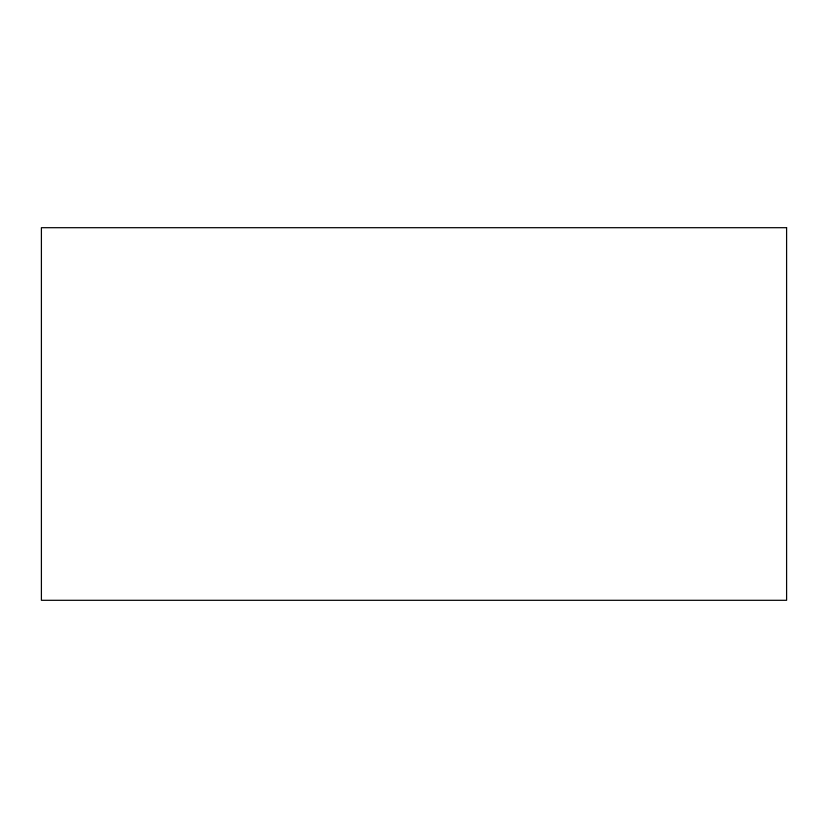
<?xml version="1.0" encoding="UTF-8"?>
<svg xmlns="http://www.w3.org/2000/svg" width="828" height="828" viewBox="0 0 828 828"><rect width="100%" height="100%" fill="white"/><g stroke="black" fill="none" stroke-linecap="round" stroke-linejoin="round"><path stroke-width="1.24" d="M786.6 227.7L41.4 227.7L41.4 600.3L786.6 600.3L786.6 227.7"/></g></svg>
